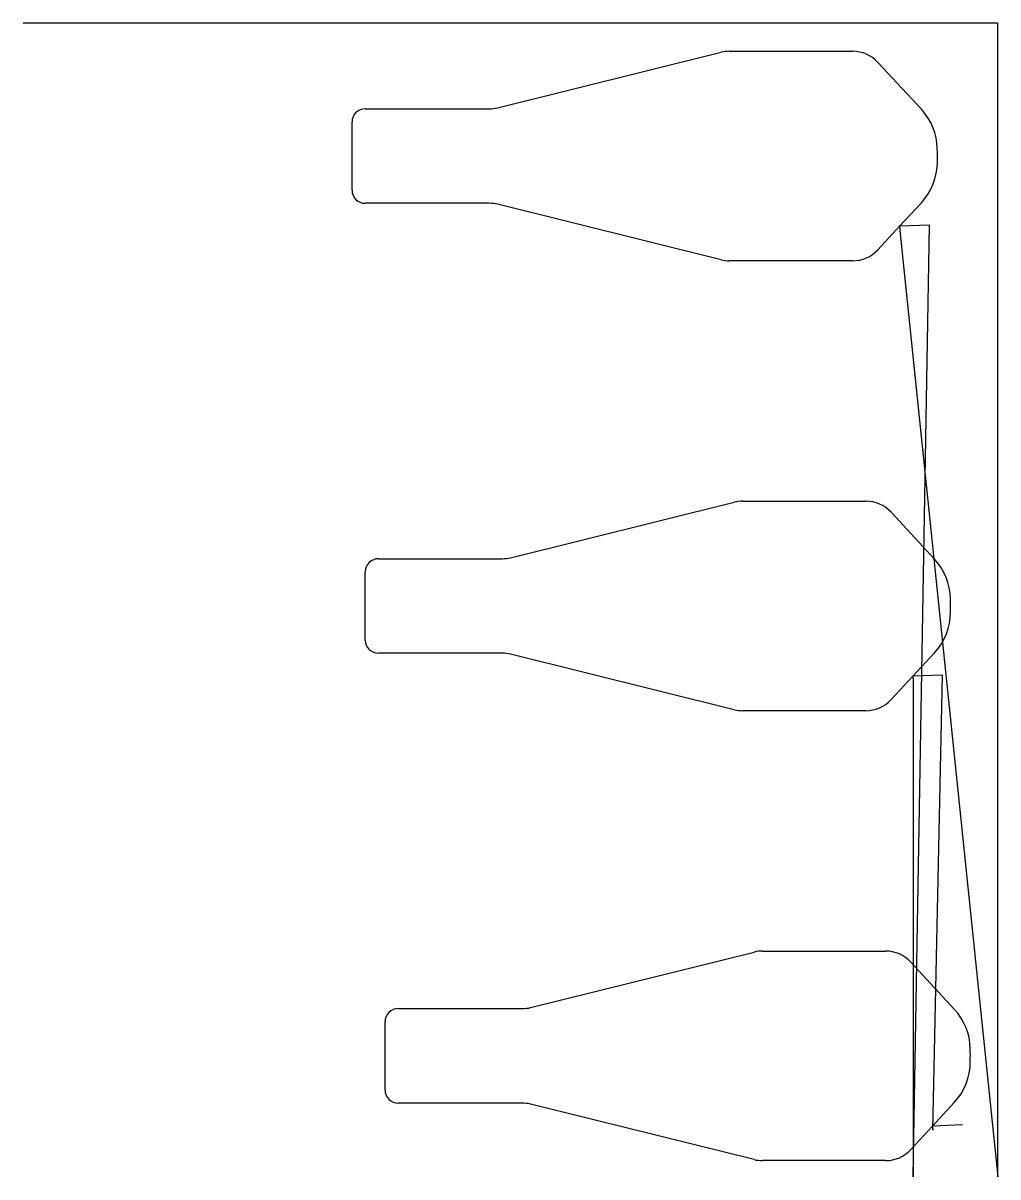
# Model space of a CAD drawing. Header units: metres. Extents: x 831 to 1976, y 0 to 1355.
import ezdxf

# ---------------------------------------------------------------- set-up
doc = ezdxf.new("R2010")
doc.units = ezdxf.units.M

msp = doc.modelspace()

# ---------------------------------------------------------------- linework, layer by layer
at = {"layer": 'TOOL_0'}
for p, q in [((832.385, 1354.816), (831.385, 1354.816)), ((1975.608, 1354.816), (832.385, 1354.816)), ((1975.608, 0.997), (1975.608, 1354.816)), ((1388.127, 1255.333), (1650.637, 1320.478)), ((1660.392, 1321.67), (1805.001, 1321.67)), ((1834.717, 1308.687), (1885.73, 1253.598)), ((1233.002, 1254.17), (1378.613, 1254.17)), ((1217.502, 1158.67), (1217.502, 1238.67)), ((1378.613, 1143.17), (1233.002, 1143.17)), ((1650.636, 1076.862), (1388.127, 1142.007)), ((1885.73, 1143.742), (1860.223, 1116.197)), ((1860.223, 1116.198), (1834.716, 1088.653)), ((1895.197, 1117.542), (1860.223, 1116.198)), ((1860.223, 1116.197), (1860.415, 1111.201)), ((1860.415, 1111.201), (1975.608, -0.003)), ((1875.961, -0.002), (1895.197, 1117.542)), ((1805, 1075.67), (1660.391, 1075.67)), ((1403.673, 727.089), (1666.183, 792.234)), ((1675.938, 793.426), (1820.547, 793.426)), ((1850.263, 780.443), (1901.276, 725.354)), ((1248.548, 725.926), (1394.159, 725.926)), ((1233.048, 630.426), (1233.048, 710.426)), ((1394.159, 614.926), (1248.548, 614.926)), ((1666.182, 548.618), (1403.673, 613.763)), ((1901.276, 615.498), (1875.769, 587.953)), ((1875.769, 587.954), (1850.262, 560.409)), ((1910.743, 589.298), (1875.769, 587.954)), ((1875.769, 587.953), (1875.961, 582.957)), ((1875.961, 582.957), (1875.961, -0.002)), ((1899.115, 54.713), (1910.743, 589.298)), ((1820.546, 547.426), (1675.937, 547.426)), ((1426.827, 198.845), (1689.337, 263.99)), ((1699.092, 265.182), (1843.701, 265.182)), ((1873.417, 252.199), (1924.43, 197.11)), ((1271.702, 197.682), (1417.313, 197.682)), ((1256.202, 102.182), (1256.202, 182.182)), ((1417.313, 86.682), (1271.702, 86.682)), ((1689.336, 20.374), (1426.827, 85.519)), ((1924.43, 87.254), (1898.923, 59.709)), ((1898.923, 59.71), (1873.416, 32.165)), ((1933.898, 61.054), (1898.923, 59.71)), ((1898.923, 59.709), (1899.115, 54.713)), ((1843.7, 19.182), (1699.091, 19.182)), ((1975.608, -0.003), (1975.608, 0.997)), ((1975.608, 0.997), (1975.608, -0.003)), ((1975.608, -0.003), (1975.608, 0.997))]:
    msp.add_line(p, q, dxfattribs=at)
for centre, radius, start, end in [((1660.392, 1281.17), 40.5, 90, 103.937426), ((1804.978, 1281.118), 40.552, 42.831499, 89.967503), ((1233.002, 1238.67), 15.5, 90, 180), ((1378.613, 1293.67), 39.5, 270, 283.937386), ((1833.933, 1205.669), 70.57, 1.359251, 42.778824), ((1231.955, 1198.67), 672.584, 359.401376, 0.738852), ((1834.002, 1191.643), 70.5, 317.199793, 0), ((1233.002, 1158.67), 15.5, 180, 270), ((1378.613, 1103.67), 39.5, 76.062614, 90), ((1804.977, 1116.222), 40.552, 270.032497, 317.168501), ((1660.391, 1116.17), 40.5, 256.062574, 270), ((1675.938, 752.926), 40.5, 90, 103.937426), ((1820.524, 752.874), 40.552, 42.831499, 89.967503), ((1248.548, 710.426), 15.5, 90, 180), ((1394.159, 765.426), 39.5, 270, 283.937386), ((1849.479, 677.425), 70.57, 1.359251, 42.778824), ((1247.501, 670.426), 672.584, 359.401376, 0.738852), ((1849.548, 663.399), 70.5, 317.199793, 0), ((1248.548, 630.426), 15.5, 180, 270), ((1394.159, 575.426), 39.5, 76.062614, 90), ((1820.523, 587.978), 40.552, 270.032497, 317.168501), ((1675.937, 587.926), 40.5, 256.062574, 270), ((1699.092, 224.682), 40.5, 90, 103.937426), ((1843.678, 224.63), 40.552, 42.831499, 89.967503), ((1271.702, 182.182), 15.5, 90, 180), ((1417.313, 237.182), 39.5, 270, 283.937386), ((1872.633, 149.181), 70.57, 1.359251, 42.778824), ((1270.655, 142.182), 672.584, 359.401376, 0.738852), ((1872.702, 135.155), 70.5, 317.199793, 0), ((1271.702, 102.182), 15.5, 180, 270), ((1417.313, 47.182), 39.5, 76.062614, 90), ((1843.677, 59.734), 40.552, 270.032497, 317.168501), ((1699.091, 59.682), 40.5, 256.062574, 270)]:
    msp.add_arc(centre, radius, start, end, dxfattribs=at)

doc.saveas('drawing.dxf')
